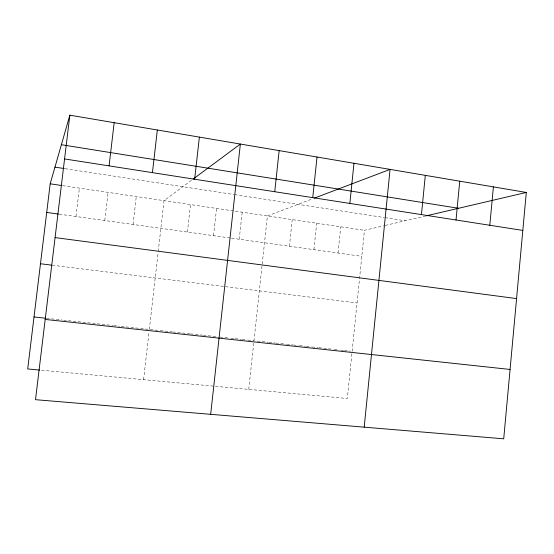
<?xml version="1.0" encoding="UTF-8"?>
<svg xmlns="http://www.w3.org/2000/svg" width="554" height="554" viewBox="0 0 554 554"><rect width="100%" height="100%" fill="white"/><g stroke="black" fill="none" stroke-linecap="round" stroke-linejoin="round"><path stroke-width="0.42" stroke-dasharray="2.77 2.08" d="M351.887 353.833L347.351 398.506L40.442 370.134M352.143 351.305L364.435 230.298L383.714 225.79M338.037 253.012L340.738 226.794M313.917 249.653L316.68 223.234M289.417 246.239L292.235 219.619M248.732 389.386L267.409 215.949L312.768 198.734M239.231 239.252L242.181 212.217M213.532 235.672L216.552 208.422M187.411 232.029L190.507 204.571M143.583 379.67L149.04 331.922M149.324 329.415L158.035 253.109M158.236 251.398L164.032 200.652L191.809 180.05M133.057 224.46L136.291 196.545M104.768 220.513L108.085 192.377M75.988 216.503L79.381 188.131M385.328 225.416L425.382 216.053M46.688 318.335L61.903 319.977M63.592 320.157L112.836 325.475M113.674 325.565L119.56 326.202M121.236 326.382L159.372 330.496M160.21 330.593L171.941 331.853M172.779 331.943L189.738 333.778M190.59 333.868L202.501 335.156M203.339 335.246L215.894 336.597M220.077 337.054L228.449 337.954M230.997 338.231L234.404 338.598M235.256 338.688L241.212 339.332M242.063 339.422L247.167 339.976M248.019 340.066L253.974 340.71M257.326 341.07L268.212 342.247M269.05 342.337L274.916 342.974M275.753 343.065L279.105 343.425M280.809 343.605L285.926 344.159M286.778 344.249L292.747 344.893M293.599 344.99L298.717 345.544M299.569 345.634L305.51 346.271M306.355 346.368L311.39 346.908M312.227 346.998L318.107 347.635M318.945 347.725L330.745 348.999M334.173 349.366L337.594 349.74M341.015 350.107L343.584 350.384M344.443 350.474L350.433 351.125M52.249 265.207L357.053 302.969M59.257 214.176L230.665 238.054M231.524 238.172L361.79 256.322M62.699 185.659L364.435 230.298M65.088 168.679L233.767 194.502M234.626 194.634L384.178 217.535M385.023 217.66L405.244 220.762"/><path stroke-width="0.83" d="M526.3 192.453L503.711 438.816L35.511 399.683L69.852 115.184L526.3 192.453L426.185 215.859M489.798 225.263L493.399 186.885M456.025 219.993L459.744 181.186M421.456 214.606L425.306 175.362M364.2 427.155L390.058 169.392L314.381 198.117M349.851 203.436L353.971 163.285M312.747 197.646L317.013 157.024M274.742 191.719L279.154 150.619M210.679 414.323L240.367 144.054L193.145 179.06M194.648 179.226L199.385 137.115M152.426 172.633L157.336 129.996M109.083 165.875L114.172 122.69M69.852 115.184L50.185 183.81L27.7 368.957L39.59 370.058M45.193 319.436L510.075 369.449M34.016 316.964L45.843 318.245M40.477 263.746L51.404 265.103M55.075 237.59L516.57 298.592M46.709 212.424L58.419 214.059M50.185 183.81L61.861 185.535M54.964 167.128L64.243 168.548M64.569 158.936L522.817 230.416M61.39 144.719L458.567 208.29"/></g></svg>
